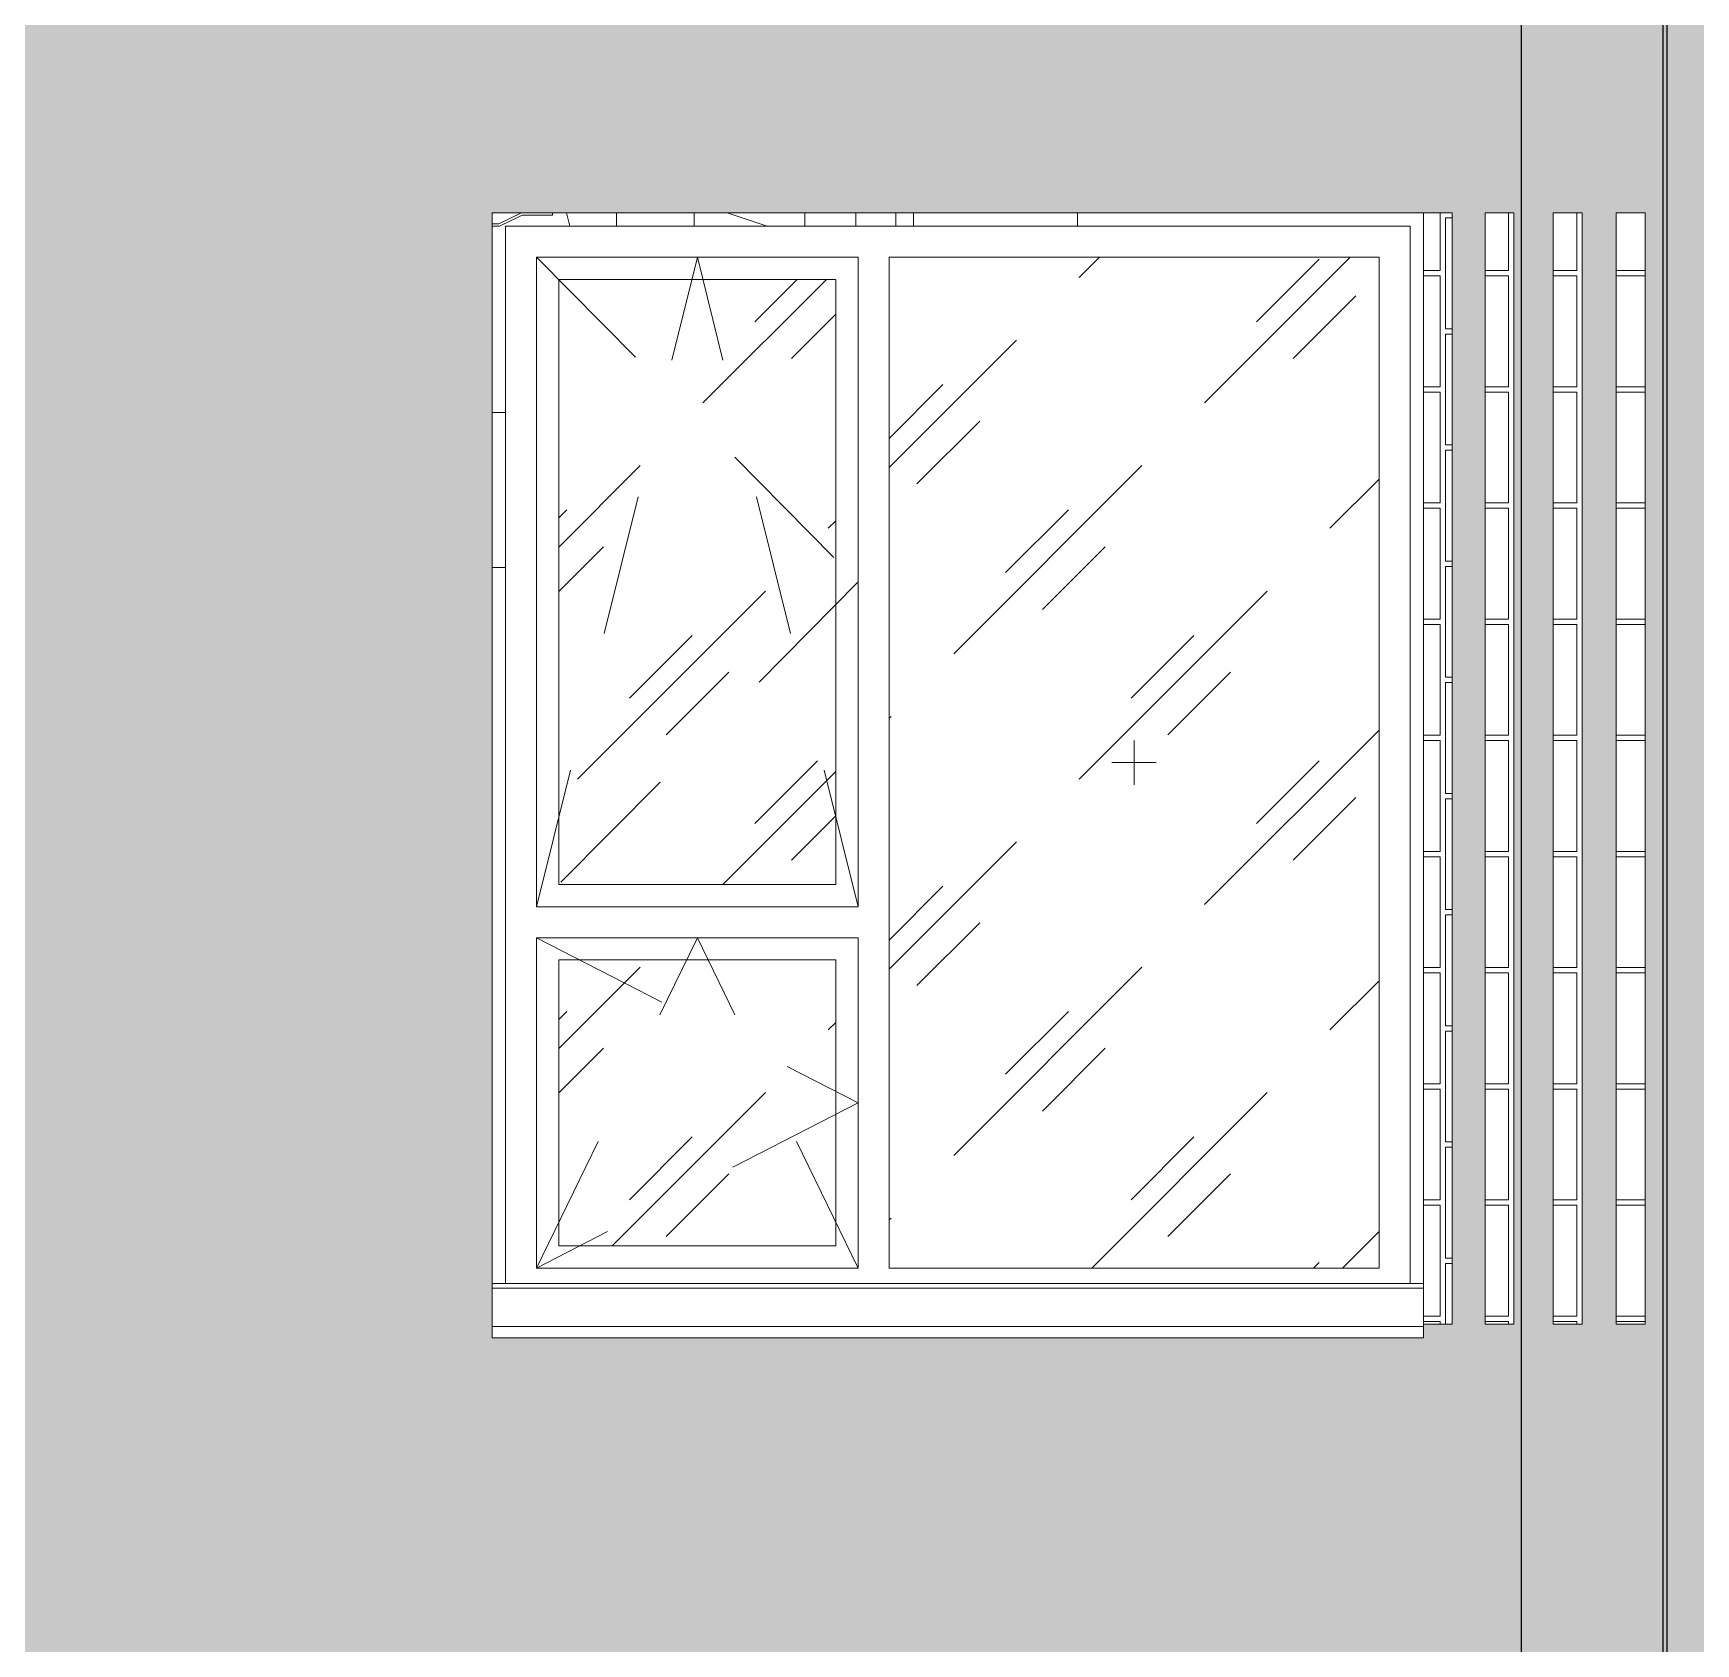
# Model space of a CAD drawing. Header units: millimetres. Extents: x 3914 to 319671, y -18248 to 19136.
# Drawn here: x 74048 to 77798, y 4273 to 7905 of the extents above; entities that cross this region are included whole.
import ezdxf

# ---------------------------------------------------------------- set-up
doc = ezdxf.new("R2010")
doc.units = ezdxf.units.MM
doc.linetypes.add('Штрих', pattern=[635, 317.5, -317.5])
for name, color, linetype, lineweight in [('A-GENM', 7, 'Continuous', 9), ('A-GLAZ', 7, 'Continuous', 9), ('A-GLAZ-1', 7, 'Continuous', 5), ('A-GLAZ-2', 7, 'Штрих', 5), ('A-WALL', 7, 'Continuous', 5), ('A-WALL-PATT', 7, 'Continuous', 5), ('I-WALL', 7, 'Continuous', 5)]:
    doc.layers.add(name, color=color, linetype=linetype, lineweight=lineweight)
pattern_1 = [(45, (66990.3, 100), (-282.8427, 282.8427), [200, -600]), (45, (66790.3, 0), (-282.8427, 282.8427), [600, -200]), (45, (67190.3, -100), (-282.8427, 282.8427), [200, -600])]

# ---------------------------------------------------------------- blocks, each defined once
blk = doc.blocks.new('Окно_СКБ_2Ст_БезПР - ОК-11_Д_2100х2500_h_ ДУ-V28-АР2_ТР1_Фасад 1-___')
at = {"layer": 'A-GLAZ-1'}
h = blk.add_hatch(dxfattribs=at)
h.set_pattern_fill('FP_27', color=256, style=0, pattern_type=2)
h.set_pattern_definition(pattern_1)
h.paths.add_polyline_path([(36785, 5120), (37890, 5120), (37890, 7400), (36785, 7400), (36785, 5126.2)], flags=0)
h = blk.add_hatch(dxfattribs=at)
h.set_pattern_fill('FP_27', color=256, style=0, pattern_type=2)
h.set_pattern_definition(pattern_1)
h.paths.add_polyline_path([(36596.8, 5985), (36665, 5985), (36665, 7350), (36040, 7350), (36040, 5985)], flags=0)
h = blk.add_hatch(dxfattribs=at)
h.set_pattern_fill('FP_27', color=256, style=0, pattern_type=2)
h.set_pattern_definition(pattern_1)
h.paths.add_polyline_path([(36040, 5170), (36665, 5170), (36665, 5815), (36040, 5815), (36040, 5404.6)], flags=0)
for p, q in [((35890, 7500), (35890, 5002.5)), ((37990, 7500), (35890, 7500)), ((35920, 5085), (35920, 7470)), ((35920, 7470), (37960, 7470)), ((37960, 7470), (37960, 5085)), ((35990, 7400), (35990, 5935)), ((35990, 7400), (36715, 7400)), ((36715, 7400), (36715, 5935)), ((36785, 5120), (36785, 7400)), ((36785, 7400), (37890, 7400)), ((37890, 5120), (37890, 7400)), ((36040, 7350), (36040, 5985)), ((36040, 7350), (36665, 7350)), ((36665, 5985), (36665, 7350)), ((37337.5, 6310), (37337.5, 6210)), ((37387.5, 6260), (37287.5, 6260)), ((36040, 5985), (36665, 5985)), ((36715, 5935), (35990, 5935)), ((35990, 5865), (35990, 5120)), ((35990, 5865), (36715, 5865)), ((36715, 5865), (36715, 5120)), ((36040, 5815), (36040, 5170)), ((36040, 5815), (36665, 5815)), ((36665, 5170), (36665, 5815)), ((36040, 5170), (36665, 5170)), ((35990, 5120), (36715, 5120)), ((36785, 5120), (37890, 5120))]:
    blk.add_line(p, q, dxfattribs=at)
at = {"layer": 'A-GLAZ-2'}
for p, q in [((35990, 5935), (36352.5, 7400)), ((35990, 7400), (36715, 6667.5)), ((36715, 5935), (36352.5, 7400)), ((36715, 6667.5), (35990, 5935)), ((35990, 5120), (36352.5, 5865)), ((35990, 5865), (36715, 5492.5)), ((36715, 5120), (36352.5, 5865)), ((36715, 5492.5), (35990, 5120))]:
    blk.add_line(p, q, dxfattribs=at)
blk = doc.blocks.new('Фахверк_Влож_Полоса верхняя - Полоса верхняя_Фахверка-V114-АР2_ТР1_Фасад 1-___')
at = {"layer": 'A-GENM'}
for p, q in [((102946, 3000), (102894.8, 2975)), ((103016, 2995), (103016, 3000)), ((102894.8, 2975), (102880, 2975)), ((102880, 2970), (102896, 2970)), ((102896, 2970), (102947.2, 2995)), ((102947.2, 2995), (103016, 2995))]:
    blk.add_line(p, q, dxfattribs=at)
blk = doc.blocks.new('Фахверк_Влож_Швеллер - Швеллер_Фахверка-28275502-АР2_ТР1_Фасад 1-___')
at = {"layer": 'A-GENM'}
for p, q in [((36800, 7470), (36800, 7500)), ((36840, 7470), (36840, 7500))]:
    blk.add_line(p, q, dxfattribs=at)
blk = doc.blocks.new('WNW_Отлив - Отлив_металлический-V181-АР2_ТР1_Фасад 1-___')
at = {"layer": 'A-GLAZ-1'}
for p, q in [((35970, 9285), (33870, 9285)), ((35970, 9275), (33870, 9275)), ((33870, 9188), (33870, 9202.5)), ((33870, 9163), (33870, 9188)), ((33870, 9188), (35970, 9188)), ((35970, 9193.8), (35970, 9188)), ((35970, 9188), (35970, 9163)), ((35970, 9163), (33870, 9163))]:
    blk.add_line(p, q, dxfattribs=at)
blk = doc.blocks.new('AR_Отверстие прямоугольное _в стене__БезПР - AR_Отверстие прямоугольное _в стене__БезПР-37328431-АР2_ТР1_Фасад 1-___')
at = {"layer": 'A-GLAZ-1'}
blk.add_line((36510, 7470), (36420, 7500), dxfattribs=at)
blk = doc.blocks.new('AR_Отверстие прямоугольное _в стене__БезПР - AR_Отверстие прямоугольное _в стене__БезПР-37328703-АР2_ТР1_Фасад 1-___')
at = {"layer": 'A-GLAZ-1'}
blk.add_line((36065, 7470), (36057.5, 7500), dxfattribs=at)

msp = doc.modelspace()

# ---------------------------------------------------------------- hatches: boundary and pattern name
at = {"layer": 'A-WALL-PATT'}
h = msp.add_hatch(dxfattribs=at)
h.set_pattern_fill('FP_19', color=256, style=0, pattern_type=2)
h.set_pattern_definition([(180, (115143.65, 4223.5), (-2e-14, -154), [125, -137]), (90, (115143.65, 4158.5), (-262, 2e-14), [65, -89]), (180, (115143.65, 4158.5), (-2e-14, -154), [125, -137]), (90, (115155.65, 4158.5), (-262, 2e-14), [65, -89]), (180, (115280.65, 4158.5), (-2e-14, -154), [125, -137]), (180, (115280.65, 4223.5), (-2e-14, -154), [125, -137]), (90, (115024.65, 4235.5), (-262, 2e-14), [65, -89]), (90, (115274.65, 4235.5), (-262, 2e-14), [65, -89]), (0, (115024.65, 4235.5), (0, -154), [250, -12]), (0, (115024.65, 4300.5), (0, -154), [250, -12])])
h.paths.add_polyline_path([(38833.7, 4200), (114893.7, 4200), (114893.7, 8400), (38833.7, 8400), (38833.7, 4231.4)], flags=0)
h.paths.add_polyline_path([(67036, 4963), (65603.4, 4964), (65603.4, 7500), (68282.7, 7500), (68282.7, 7502.9), (68359.7, 7502.5), (68359.7, 5001.8), (68283.4, 5001.8), (68283.4, 4963), (67363, 4963)], flags=0)
h.paths.add_polyline_path([(48975.8, 4963), (47453.7, 4964), (47453.7, 7500), (55303.7, 7500), (55303.7, 4963), (52203.7, 4964), (52203.7, 5000), (50553.7, 4999), (50553.7, 4963), (50011.6, 4963)], flags=0)
h.paths.add_polyline_path([(70660.3, 4963), (70103.7, 4964), (70103.7, 5000), (68403.7, 5000), (68403.7, 7500), (68436.7, 7501.1), (68436.7, 7502.9), (68513.7, 7502.9), (68513.7, 7500), (68590.7, 7500), (68590.7, 7502.9), (68667.7, 7502.9), (68667.7, 7500), (68744.7, 7500), (68744.7, 7502.9), (68821.7, 7502.9), (68821.7, 7500), (68898.7, 7500), (68898.7, 7502.9), (68975.7, 7502.9), (68975.7, 7500), (69052.7, 7500), (69052.7, 7502.9), (69129.7, 7502.9), (69129.7, 7500), (69206.7, 7500), (69206.7, 7502.9), (69283.7, 7502.9), (69283.7, 7500), (69360.7, 7500), (69360.7, 7502.9), (69437.7, 7502.9), (69437.7, 7500), (69514.7, 7500), (69514.7, 7502.9), (69591.7, 7502.9), (69591.7, 7500), (69668.7, 7500), (69668.7, 7502.9), (69745.7, 7502.9), (69745.7, 7500), (69822.7, 7500), (69822.7, 7502.9), (69899.7, 7502.9), (69899.7, 7500), (69976.7, 7500), (69976.7, 7502.9), (70053.7, 7502.9), (70053.7, 7500), (73963.7, 7500), (73963.7, 4966), (73063.7, 4967), (73063.7, 4999.9), (72203.7, 4999.9), (72203.7, 4963), (71193.6, 4963)], flags=0)
h.paths.add_polyline_path([(46311.1, 4963), (44573.7, 4964), (44572.8, 4999.9), (43823.7, 4999.9), (43823.7, 4966), (42923.7, 4967), (42923.7, 7500), (46673.7, 7500), (46673.7, 4963)], flags=0)
h.paths.add_polyline_path([(99540.6, 4963), (98003.7, 4964), (98003.7, 4999.9), (97253.7, 4999.9), (97253.7, 4966), (96353.7, 4967), (96353.7, 7500), (100103.7, 7500), (100103.7, 4963)], flags=0)
h.paths.add_polyline_path([(85750.2, 4963), (84503.7, 4964), (84503.7, 5000), (83753.7, 5000), (83753.7, 4966), (82853.7, 4967), (82853.7, 7500), (86686.2, 7500), (86686.2, 7502.9), (86763.2, 7502.9), (86763.2, 7500), (86840.2, 7500), (86840.2, 7502.9), (86917.2, 7502.9), (86917.2, 7500), (86994.2, 7500), (86994.2, 7502.9), (87071.2, 7502.9), (87071.2, 7500), (87148.2, 7500), (87148.2, 7502.9), (87225.2, 7502.9), (87225.2, 7500), (87302.2, 7500), (87302.2, 7502.9), (87379.2, 7502.9), (87379.2, 7500), (87456.2, 7500), (87456.2, 7502.9), (87533.2, 7502.9), (87533.2, 7500), (87610.2, 7500), (87610.2, 7502.9), (87687.2, 7502.9), (87687.2, 7500), (87764.2, 7500), (87764.2, 7502.9), (87841.2, 7502.9), (87841.2, 7500), (87918.2, 7500), (87918.2, 7502.9), (87995.2, 7502.9), (87995.2, 7500), (91103.7, 7500), (91103.7, 4963), (88003.7, 4964), (88003.7, 5000), (86603.7, 5000), (86603.7, 4963), (85909.2, 4963)], flags=0)
h.paths.add_polyline_path([(76556.6, 4963), (75083.7, 4964), (75083.7, 7500), (77832.2, 7500), (77832.2, 7502.9), (77909.2, 7502.9), (77909.2, 7500), (77986.2, 7500), (77986.2, 7502.9), (78063.2, 7502.9), (78063.2, 7500), (78140.2, 7500), (78140.2, 7502.9), (78217.2, 7502.9), (78217.2, 7500), (78294.2, 7500), (78294.2, 7502.9), (78371.2, 7502.9), (78371.2, 7500), (78448.2, 7500), (78448.2, 7502.9), (78525.2, 7502.9), (78525.2, 7500), (78602.2, 7500), (78602.2, 7502.9), (78679.2, 7502.9), (78679.2, 7500), (81853.7, 7500), (81853.7, 4963), (78753.7, 4964), (78753.7, 5000), (77683.7, 5000), (77683.7, 4993.5), (77618.7, 4993.5), (77618.7, 5000), (77541.7, 5000), (77541.7, 4993.5), (77476.7, 4993.8), (77476.7, 5000), (77387.7, 5000), (77387.7, 4993.5), (77322.7, 4993.5), (77322.7, 5000), (77248.7, 5000), (77248.7, 4993.5), (77183.7, 4993.5), (77183.7, 4963)], flags=0)
h.paths.add_polyline_path([(93539.2, 4963), (92503.7, 4964), (92503.7, 7500), (95483.7, 7500), (95483.7, 4963), (94177.6, 4963)], flags=0)
h.paths.add_polyline_path([(104353.7, 4963), (101253.7, 4964), (101253.7, 7500), (106253.7, 7500), (106253.7, 4966), (105353.7, 4967), (105353.7, 4999.9), (104353.7, 4999.9), (104353.7, 4964)], flags=0)
h.paths.add_polyline_path([(58169.4, 4963), (58003.7, 4964), (58003.7, 4999.9), (57353.7, 4999.9), (57353.7, 4966), (56453.7, 4967), (56453.7, 7500), (60803.7, 7500), (60803.7, 4963), (58935.5, 4963)], flags=0)
h.paths.add_polyline_path([(62766.2, 4963), (61923.7, 4964), (61923.7, 7500), (64023.7, 7500), (64023.7, 4963), (62858.6, 4963)], flags=0)
h.paths.add_polyline_path([(110067.9, 4966), (109853.7, 4967), (109853.7, 7500), (110753.7, 7500), (110753.7, 4966), (110266.4, 4966)], flags=0)
h = msp.add_hatch(dxfattribs=at)
h.set_pattern_fill('FP_36', color=256, style=0, pattern_type=2)
h.set_pattern_definition([(270, (53735.54, 71809.61), (154, 9e-15), [125, -137]), (180, (53800.54, 71809.6), (-3e-14, -262), [65, -89]), (270, (53800.54, 71809.61), (154, 9e-15), [125, -137]), (180, (53800.54, 71821.6), (-3e-14, -262), [65, -89]), (270, (53800.54, 71946.61), (154, 9e-15), [125, -137]), (270, (53735.54, 71946.61), (154, 9e-15), [125, -137]), (180, (53723.54, 71690.6), (-3e-14, -262), [65, -89]), (180, (53723.54, 71940.6), (-3e-14, -262), [65, -89]), (90, (53723.54, 71690.61), (154, -9e-15), [250, -12]), (90, (53658.54, 71690.61), (154, -9e-15), [250, -12])])
h.paths.add_polyline_path([(88003.7, 5000), (88003.7, 7500), (87995.2, 7500), (87995.2, 5001.8), (87918.2, 5002.5), (87918.2, 7500), (87841.2, 7500), (87841.2, 5001.8), (87764.2, 5002.5), (87764.2, 7500), (87687.2, 7500), (87687.2, 5001.8), (87610.2, 5002.5), (87610.2, 7500), (87533.2, 7500), (87533.2, 5001.8), (87456.2, 5002.5), (87456.2, 7500), (87379.2, 7500), (87379.2, 5001.8), (87302.2, 5002.5), (87302.2, 7500), (87225.2, 7500), (87225.2, 5001.8), (87148.2, 5001.8), (87148.2, 7500), (87071.2, 7500), (87071.2, 5001.8), (86994.2, 5001.8), (86994.2, 7500), (86917.2, 7500), (86917.2, 5001.8), (86840.2, 5001.8), (86840.2, 7500), (86763.2, 7500), (86763.2, 5001.8), (86686.2, 5002.5), (86686.2, 7500), (86603.7, 7500), (86603.7, 5000), (87995.2, 5000)], flags=0)
h.paths.add_polyline_path([(77476.7, 5000), (77476.7, 7500), (77387.7, 7500), (77387.7, 5000)], flags=0)
h.paths.add_polyline_path([(78294.2, 5000), (78753.7, 5000), (78753.7, 7500), (78679.2, 7500), (78679.2, 5001.8), (78602.2, 5002.5), (78602.2, 7500), (78525.2, 7500), (78525.2, 5001.8), (78448.2, 5002.5), (78448.2, 7500), (78371.2, 7500), (78371.2, 5001.8), (78294.2, 5002.5), (78294.2, 7500), (78217.2, 7500), (78217.2, 5001.8), (78140.2, 5002.5), (78140.2, 7500), (78063.2, 7500), (78063.2, 5001.8), (77986.2, 5001.8), (77986.2, 7500), (77909.2, 7500), (77909.2, 5001.8), (77832.2, 5001.8), (77832.2, 7500), (77683.7, 7500), (77683.7, 5000), (78217.2, 5000)], flags=0)
h.paths.add_polyline_path([(77618.7, 5000), (77618.7, 7500), (77541.7, 7500), (77541.7, 5000)], flags=0)
h.paths.add_polyline_path([(77248.7, 5000), (77322.7, 5000), (77322.7, 7500), (77248.7, 7500), (77248.7, 5001.8)], flags=0)
h.paths.add_polyline_path([(68898.7, 5000), (70103.7, 5000), (70103.7, 7500), (70053.7, 7500), (70053.7, 5001.8), (69976.7, 5001.8), (69976.7, 7500), (69899.7, 7500), (69899.7, 5001.8), (69822.7, 5001.8), (69822.7, 7500), (69745.7, 7500), (69745.7, 5001.8), (69668.7, 5001.8), (69668.7, 7500), (69591.7, 7500), (69591.7, 5001.8), (69514.7, 5001.8), (69514.7, 7500), (69437.7, 7500), (69437.7, 5001.8), (69360.7, 5001.8), (69360.7, 7500), (69283.7, 7500), (69283.7, 5001.8), (69206.7, 5001.8), (69206.7, 7500), (69129.7, 7500), (69129.7, 5001.8), (69052.7, 5001.8), (69052.7, 7500), (68975.7, 7500), (68975.7, 5001.8), (68898.7, 5001.8), (68898.7, 7500), (68821.7, 7500), (68821.7, 5001.8), (68744.7, 5001.8), (68744.7, 7500), (68667.7, 7500), (68667.7, 5001.8), (68590.7, 5001.8), (68590.7, 7500), (68513.7, 7500), (68513.7, 5001.8), (68436.7, 5001.8), (68436.7, 7500), (68403.7, 7500), (68403.7, 5000), (68895.2, 5000)], flags=0)
h.paths.add_polyline_path([(52036.5, 5000), (52036.5, 7500), (51959.5, 7500), (51959.5, 5000)], flags=0)
h.paths.add_polyline_path([(51805.5, 5000), (51882.5, 5000), (51882.5, 7500), (51805.5, 7500), (51805.5, 5002.5)], flags=0)
h.paths.add_polyline_path([(52203.7, 5000), (52203.7, 7500), (52113.5, 7500), (52113.5, 5000)], flags=0)
h.paths.add_polyline_path([(51728.5, 5000), (51728.5, 7500), (51651.5, 7500), (51651.5, 5000)], flags=0)
h.paths.add_polyline_path([(50650.5, 5000), (50650.5, 7500), (50553.7, 7500), (50553.7, 5000)], flags=0)
h.paths.add_polyline_path([(50727.5, 5000), (50804.5, 5000), (50804.5, 7500), (50727.5, 7500), (50727.5, 5002.5)], flags=0)
h.paths.add_polyline_path([(50881.5, 5000), (50958.5, 5000), (50958.5, 7500), (50881.5, 7500), (50881.5, 5002.5)], flags=0)
h.paths.add_polyline_path([(51574.5, 5000), (51574.5, 7500), (51497.5, 7500), (51497.5, 5000)], flags=0)
h.paths.add_polyline_path([(51035.5, 5000), (51112.5, 5000), (51112.5, 7500), (51035.5, 7500), (51035.5, 5002.5)], flags=0)
h.paths.add_polyline_path([(51189.5, 5000), (51266.5, 5000), (51266.5, 7500), (51189.5, 7500), (51189.5, 5002.5)], flags=0)
h.paths.add_polyline_path([(51343.5, 5000), (51420.5, 5000), (51420.5, 7500), (51343.5, 7500), (51343.5, 5002.5)], flags=0)
h = msp.add_hatch(dxfattribs=at)
h.set_pattern_fill('FP_107', color=256, style=0, pattern_type=2)
h.set_pattern_definition([(270, (79543.65, 6964.61), (154, 9e-15), [125, -137]), (180, (79608.65, 6964.6), (-3e-14, -262), [65, -89]), (270, (79608.65, 6964.61), (154, 9e-15), [125, -137]), (180, (79608.65, 6976.6), (-3e-14, -262), [65, -89]), (270, (79608.65, 7101.61), (154, 9e-15), [125, -137]), (270, (79543.65, 7101.61), (154, 9e-15), [125, -137]), (180, (79531.65, 6845.6), (-3e-14, -262), [65, -89]), (180, (79531.65, 7095.6), (-3e-14, -262), [65, -89]), (90, (79531.65, 6845.61), (154, -9e-15), [250, -12]), (90, (79466.65, 6845.61), (154, -9e-15), [250, -12])])
h.paths.add_polyline_path([(77183.7, 4993.5), (77248.7, 4993.5), (77248.7, 7500), (77183.7, 7500), (77183.7, 4993.8)], flags=0)
h.paths.add_polyline_path([(77618.7, 4993.5), (77683.7, 4993.5), (77683.7, 7500), (77618.7, 7500), (77618.7, 6186.7)], flags=0)
h.paths.add_polyline_path([(77541.7, 4993.5), (77541.7, 7500), (77476.7, 7500), (77476.7, 4993.5)], flags=0)
h.paths.add_polyline_path([(77322.7, 4993.5), (77387.7, 4993.5), (77387.7, 7500), (77322.7, 7500), (77322.7, 6186.7)], flags=0)

# ---------------------------------------------------------------- linework, layer by layer
at = {"color": 1}
for points in [[(77405, 14412), (78099, 14412), (78099, -329), (77405, -329)], [(77723.7, -196), (77733.7, -196), (77733.7, 13776), (77723.7, 13776)]]:
    msp.add_lwpolyline(points, close=True, dxfattribs=at)
at = {"layer": 'A-WALL'}
for p, q in [((75083.7, 5002.5), (75083.7, 7500)), ((75083.7, 7500), (77183.7, 7500))]:
    msp.add_line(p, q, dxfattribs=at)
at = {"layer": 'I-WALL'}
for p, q in [((75363.7, 7500), (75363.7, 7470)), ((75538.7, 7470), (75538.7, 7500)), ((75788.7, 7500), (75788.7, 7470)), ((75903.7, 7470), (75903.7, 7500)), ((76403.7, 7470), (76403.7, 7500)), ((77248.7, 7500), (77183.7, 7500)), ((77183.7, 7500), (77183.7, 4993.5)), ((77248.7, 4993.5), (77248.7, 7500)), ((77387.7, 7500), (77322.7, 7500)), ((77322.7, 7500), (77322.7, 4993.5)), ((77387.7, 4993.5), (77387.7, 7500)), ((77541.7, 7500), (77476.7, 7500)), ((77476.7, 7500), (77476.7, 4993.5)), ((77541.7, 4993.5), (77541.7, 7500)), ((77683.7, 7500), (77618.7, 7500)), ((77618.7, 7500), (77618.7, 4993.5)), ((77683.7, 4993.5), (77683.7, 7500)), ((75113.7, 7050), (75083.7, 7050)), ((75083.7, 6700), (75113.7, 6700)), ((77183.7, 4993.5), (77248.7, 4993.5)), ((77322.7, 4993.5), (77387.7, 4993.5)), ((77476.7, 4993.5), (77541.7, 4993.5)), ((77618.7, 4993.5), (77683.7, 4993.5))]:
    msp.add_line(p, q, dxfattribs=at)

# ---------------------------------------------------------------- block references
at = {"layer": 'A-GENM'}
for name, p in [('Фахверк_Влож_Полоса верхняя - Полоса верхняя_Фахверка-V114-АР2_ТР1_Фасад 1-___', (-27796.3, 4500)), ('Фахверк_Влож_Швеллер - Швеллер_Фахверка-28275502-АР2_ТР1_Фасад 1-___', (39193.7, 0))]:
    msp.add_blockref(name, p, dxfattribs=at)
at = {"layer": 'A-GLAZ'}
for name, p in [('Окно_СКБ_2Ст_БезПР - ОК-11_Д_2100х2500_h_ ДУ-V28-АР2_ТР1_Фасад 1-___', (39193.7, 0)), ('AR_Отверстие прямоугольное _в стене__БезПР - AR_Отверстие прямоугольное _в стене__БезПР-37328703-АР2_ТР1_Фасад 1-___', (39193.7, 0)), ('AR_Отверстие прямоугольное _в стене__БезПР - AR_Отверстие прямоугольное _в стене__БезПР-37328431-АР2_ТР1_Фасад 1-___', (39193.7, 0)), ('WNW_Отлив - Отлив_металлический-V181-АР2_ТР1_Фасад 1-___', (41213.7, -4200))]:
    msp.add_blockref(name, p, dxfattribs=at)

doc.saveas('drawing.dxf')
